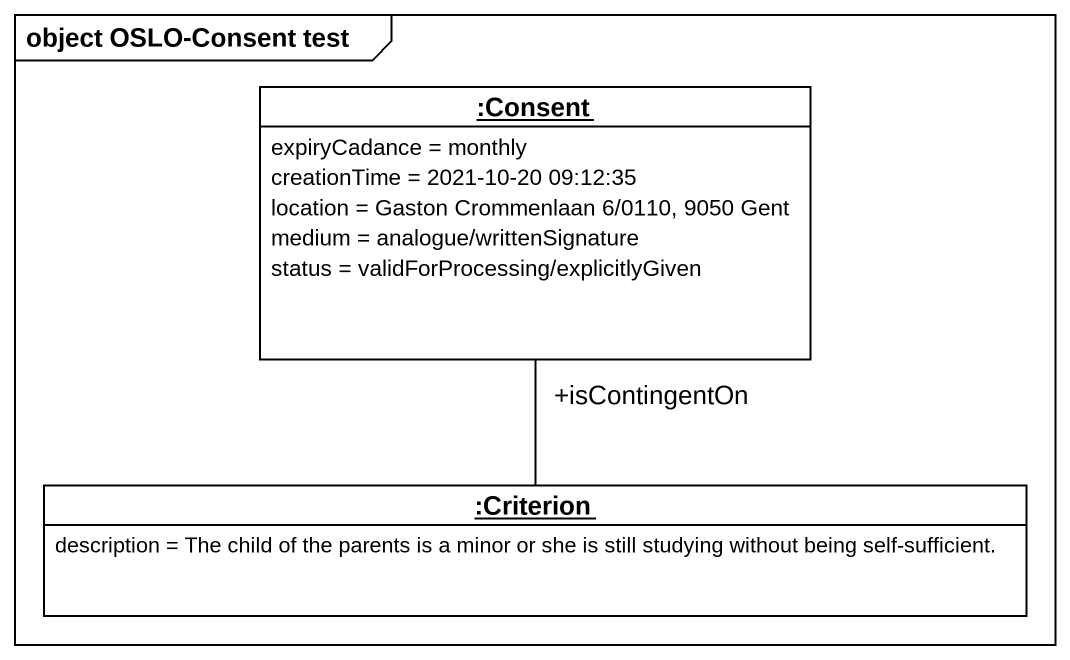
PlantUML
@startuml
mainframe object OSLO-Consent test
hide circle
hide empty members
object ":Consent" as Consent {
  expiryCadance = monthly
  creationTime = 2021-10-20 09:12:35
  location = Gaston Crommenlaan 6/0110, 9050 Gent
  medium = analogue/writtenSignature
  status = validForProcessing/explicitlyGiven
}
object ":Criterion" as Criterion {
  description = The child of the parents is a minor or she is still studying without being self-sufficient.
}
Consent "+isContingentOn" -- Criterion
@enduml
